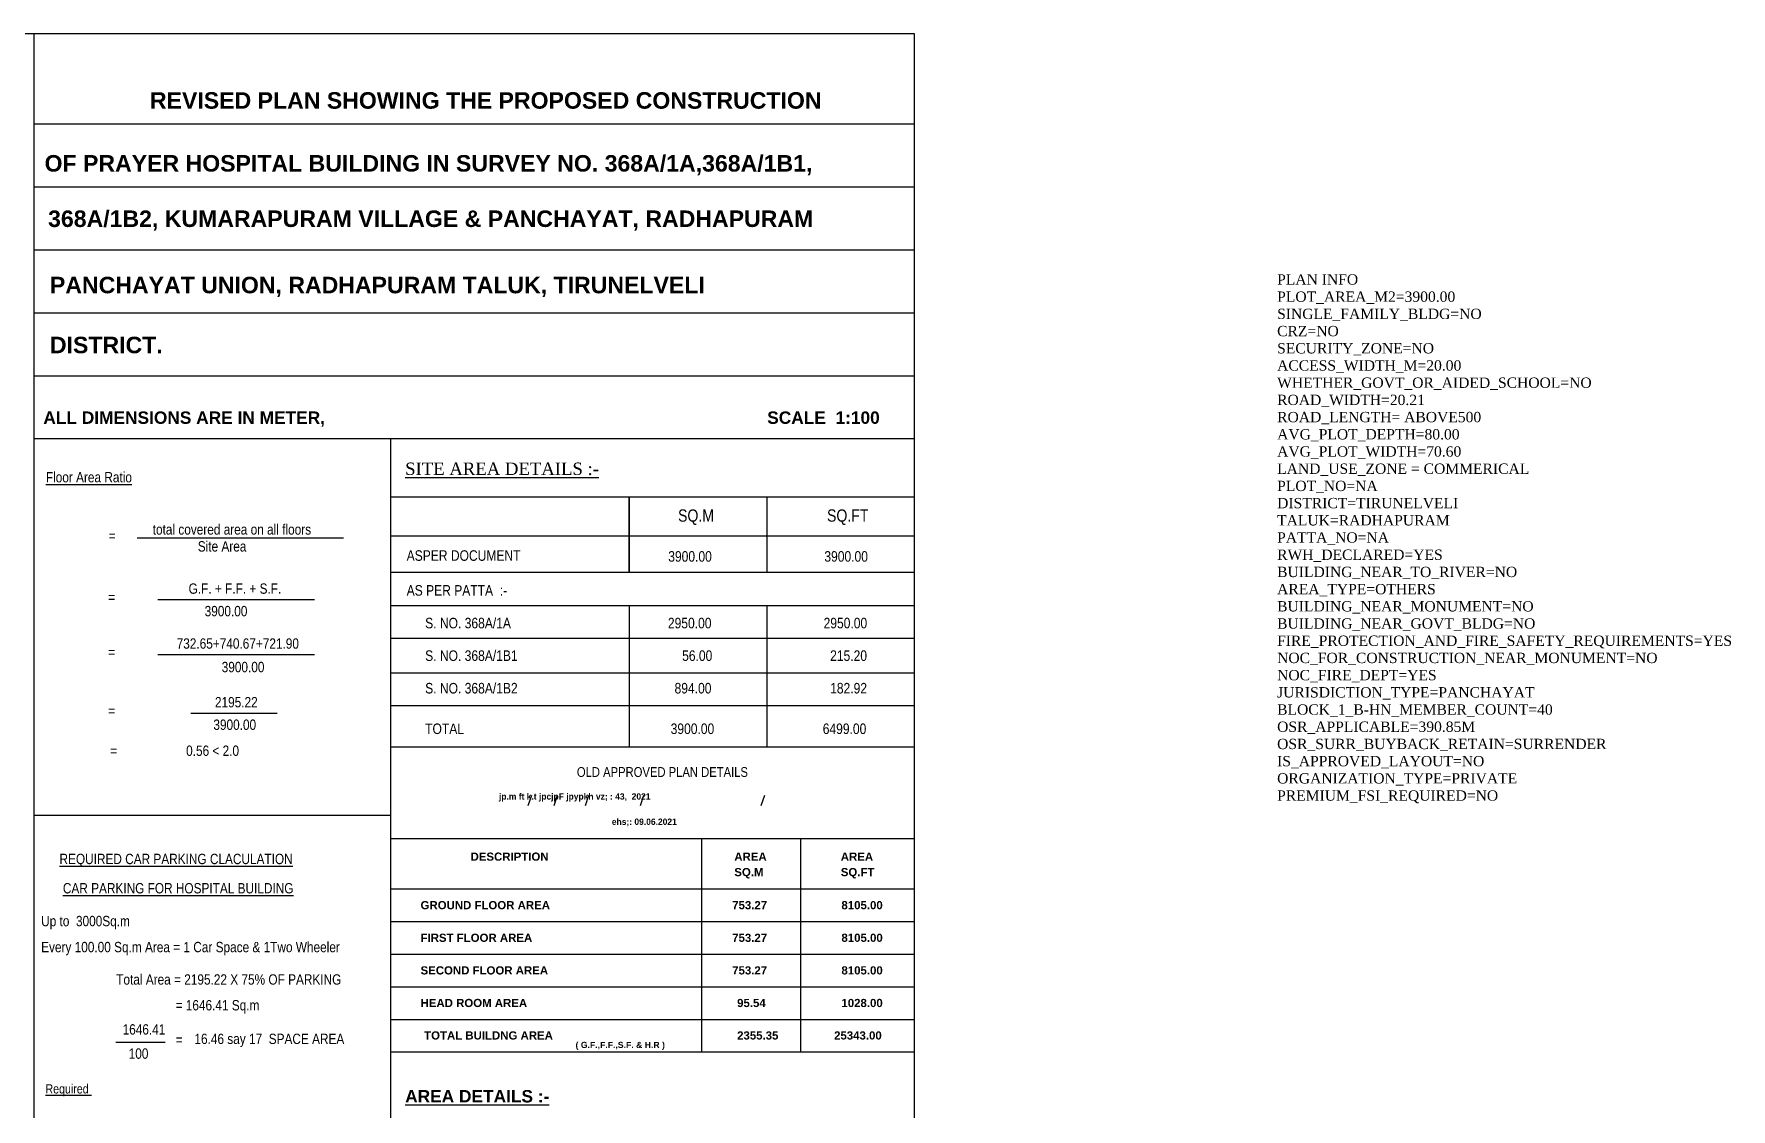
# Model space of a CAD drawing. Header units: metres. Extents: x 1336 to 1656, y -163 to -53.
# Drawn here: x 1573.6 to 1655.9, y -105.1 to -53 of the extents above; entities that cross this region are included whole.
import ezdxf

# ---------------------------------------------------------------- set-up
doc = ezdxf.new("R2010")
doc.units = ezdxf.units.M
doc.layers.add('PLAN_INFO', color=1, linetype='Continuous', plot=False)
doc.styles.get("Standard").update_dxf_attribs({"font": 'times.ttf'})
doc.styles.add('style BOLD', font='arialbd.ttf')
doc.styles.add('style5', font='swissc.ttf')

msp = doc.modelspace()

# ---------------------------------------------------------------- linework, layer by layer
at = {"color": 1}
for p, q in [((1573.6412, -53.0012), (1573.6412, -163.0012)), ((1573.6412, -72.6111), (1616.2998, -72.6111)), ((1590.9225, -163.0012), (1590.9225, -72.6111))]:
    msp.add_line(p, q, dxfattribs=at)
at = {"color": 6}
for p, q in [((1573.6412, -57.361), (1616.2998, -57.361)), ((1573.6412, -60.411), (1616.2998, -60.411)), ((1573.6412, -63.461), (1616.2998, -63.461)), ((1573.6412, -66.511), (1616.2998, -66.511)), ((1573.6412, -69.561), (1616.2998, -69.561)), ((1602.4819, -75.4414), (1602.4819, -79.1025)), ((1602.4819, -79.0816), (1602.4819, -75.4414)), ((1609.143, -75.4414), (1609.143, -79.1025)), ((1616.2998, -77.344), (1590.9225, -77.344)), ((1616.2998, -79.1025), (1590.9225, -79.1025)), ((1616.2998, -80.7145), (1590.9225, -80.7145)), ((1602.4819, -80.7145), (1602.4819, -87.5184)), ((1609.143, -80.7145), (1609.143, -87.5184)), ((1616.2998, -82.2973), (1590.9225, -82.2973)), ((1616.2998, -83.9679), (1590.9225, -83.9679)), ((1616.2998, -85.5506), (1590.9225, -85.5506))]:
    msp.add_line(p, q, dxfattribs=at)
at = {"color": 3}
for p, q in [((1616.2998, -75.4414), (1590.9225, -75.4414)), ((1616.2998, -87.563), (1590.9225, -87.563))]:
    msp.add_line(p, q, dxfattribs=at)
for p, q in [((1578.6417, -77.4225), (1588.637, -77.4225)), ((1579.6469, -80.4014), (1587.2392, -80.4014)), ((1579.6469, -83.0636), (1587.2392, -83.0636)), ((1581.2357, -85.9058), (1585.4251, -85.9058)), ((1597.5821, -90.3886), (1597.7522, -89.8866)), ((1598.8366, -90.3886), (1599.0067, -89.8866)), ((1600.3534, -90.3886), (1600.5235, -89.8866)), ((1603.0164, -90.3886), (1603.1866, -89.8866)), ((1608.8739, -90.3886), (1609.044, -89.8866)), ((1590.9225, -91.9877), (1616.2998, -91.9877)), ((1605.9796, -91.9877), (1605.9796, -102.3303)), ((1610.7713, -91.9877), (1610.7713, -102.3303)), ((1590.9225, -94.4298), (1616.2998, -94.4298)), ((1590.9225, -96.0099), (1616.2998, -96.0099)), ((1590.9225, -97.59), (1616.2998, -97.59)), ((1590.9225, -99.1701), (1616.2998, -99.1701)), ((1590.9225, -100.7502), (1616.2998, -100.7502)), ((1577.6065, -101.851), (1579.9994, -101.851)), ((1590.9225, -102.3303), (1616.2998, -102.3303))]:
    msp.add_line(p, q)
at = {"color": 4}
msp.add_line((1590.9225, -90.8796), (1573.6412, -90.8796), dxfattribs=at)
at = {"color": 5}
msp.add_lwpolyline([(1336.0655, -163.0012), (1616.2998, -163.0012), (1616.2998, -53.0012), (1336.0655, -53.0012)], close=True, dxfattribs=at)

# ---------------------------------------------------------------- texts
for s, height, style, p in [('REVISED PLAN SHOWING THE PROPOSED CONSTRUCTION', 0.8, 'style BOLD', (1579.2603, -56.6239)), ('OF PRAYER HOSPITAL BUILDING IN SURVEY NO. 368A/1A,368A/1B1, ', 0.8, 'style BOLD', (1574.1559, -59.6711)), ('368A/1B2, KUMARAPURAM VILLAGE & PANCHAYAT, RADHAPURAM ', 0.8, 'style BOLD', (1574.3259, -62.355)), ('PANCHAYAT UNION, RADHAPURAM TALUK, TIRUNELVELI ', 0.8, 'style BOLD', (1574.416, -65.5685)), ('DISTRICT.', 0.8, 'style BOLD', (1574.416, -68.4735)), ('ALL DIMENSIONS ARE IN METER,                                                                                            SCALE  1:100', 0.6, 'style BOLD', (1574.0971, -71.8942)), ('%%UFloor Area Ratio', 0.5, 'style5', (1574.2189, -74.7294)), ('SQ.M', 0.59483, 'style5', (1604.8431, -76.6349)), ('SQ.FT', 0.59483, 'style5', (1612.0601, -76.6349)), ('=  ', 0.5, 'style5', (1577.2582, -77.5671)), ('total covered area on all floors', 0.5, 'style5', (1579.3942, -77.2612)), ('Site Area', 0.5, 'style5', (1581.5774, -78.0809)), ('ASPER DOCUMENT ', 0.50985, 'style5', (1591.6966, -78.531)), ('3900.00', 0.50985, 'style5', (1604.3679, -78.5729)), ('3900.00', 0.50985, 'style5', (1611.9303, -78.5729)), ('G.F. + F.F. + S.F.', 0.5, 'style5', (1581.1327, -80.1273)), ('AS PER PATTA  :-', 0.50985, 'style5', (1591.6966, -80.2193)), ('=  ', 0.5, 'style5', (1577.238, -80.546)), ('3900.00', 0.5, 'style5', (1581.9116, -81.2184)), ('S. NO. 368A/1A', 0.50985, 'style5', (1592.5924, -81.803)), ('2950.00', 0.50985, 'style5', (1604.3512, -81.803)), ('2950.00', 0.50985, 'style5', (1611.893, -81.803)), ('=  ', 0.5, 'style5', (1577.238, -83.2082)), ('732.65+740.67+721.90', 0.5, 'style5', (1580.5546, -82.7895)), ('S. NO. 368A/1B1', 0.50985, 'style5', (1592.5924, -83.381)), ('56.00', 0.50985, 'style5', (1605.0411, -83.381)), ('215.20', 0.50985, 'style5', (1612.2107, -83.381)), ('3900.00', 0.5, 'style5', (1582.7365, -83.9286)), ('S. NO. 368A/1B2', 0.50985, 'style5', (1592.5924, -84.9589)), ('894.00', 0.50985, 'style5', (1604.6741, -84.9589)), ('182.92', 0.50985, 'style5', (1612.2107, -84.9589)), ('2195.22', 0.5, 'style5', (1582.4094, -85.6317)), ('=  ', 0.5, 'style5', (1577.238, -86.0504)), ('3900.00', 0.5, 'style5', (1582.3335, -86.7228)), ('TOTAL', 0.50985, 'style5', (1592.5924, -86.9241)), ('3900.00', 0.50985, 'style5', (1604.4855, -86.9241)), ('6499.00', 0.50985, 'style5', (1611.8523, -86.9241)), ('=                     0.56 < 2.0', 0.5, 'style5', (1577.3343, -87.9826)), ('OLD APPROVED PLAN DETAILS', 0.4752, 'style5', (1599.9414, -89.002)), ('%%UREQUIRED CAR PARKING CLACULATION', 0.5, 'style5', (1574.8797, -93.2275)), ('DESCRIPTION', 0.396, 'style BOLD', (1594.7912, -93.0631)), ('AREA', 0.396, 'style BOLD', (1607.5683, -93.0631)), ('AREA', 0.396, 'style BOLD', (1612.7253, -93.0631)), ('SQ.M', 0.396, 'style BOLD', (1607.5683, -93.8126)), ('SQ.FT', 0.396, 'style BOLD', (1612.7253, -93.8126)), ('%%UCAR PARKING FOR HOSPITAL BUILDING', 0.5, 'style5', (1575.0437, -94.6462)), ('GROUND FLOOR AREA', 0.396, 'style BOLD', (1592.3703, -95.4142)), ('753.27', 0.396, 'style BOLD', (1607.466, -95.4142)), ('8105.00', 0.396, 'style BOLD', (1612.758, -95.4142)), ('Up to  3000Sq.m', 0.5, 'style5', (1573.9901, -96.2365)), ('Every 100.00 Sq.m Area = 1 Car Space & 1Two Wheeler', 0.5, 'style5', (1573.9901, -97.4967)), ('FIRST FLOOR AREA', 0.396, 'style BOLD', (1592.3703, -96.9943)), ('753.27', 0.396, 'style BOLD', (1607.466, -96.9943)), ('8105.00', 0.396, 'style BOLD', (1612.758, -96.9943)), ('Total Area = 2195.22 X 75%%% OF PARKING', 0.5, 'style5', (1577.6272, -99.0669)), ('SECOND FLOOR AREA', 0.396, 'style BOLD', (1592.3703, -98.5744)), ('753.27', 0.396, 'style BOLD', (1607.466, -98.5744)), ('8105.00', 0.396, 'style BOLD', (1612.758, -98.5744)), ('= 1646.41 Sq.m', 0.5, 'style5', (1580.5029, -100.3156)), ('HEAD ROOM AREA', 0.396, 'style BOLD', (1592.3703, -100.1545)), ('95.54', 0.396, 'style BOLD', (1607.705, -100.1545)), ('1028.00', 0.396, 'style BOLD', (1612.758, -100.1545)), ('1646.41', 0.5, 'style5', (1577.9364, -101.4869)), ('=', 0.5, 'style5', (1580.5122, -101.982)), ('16.46 say 17  SPACE AREA', 0.5, 'style5', (1581.416, -101.9445)), ('TOTAL BUILDNG AREA', 0.396, 'style BOLD', (1592.5431, -101.7272)), ('( G.F.,F.F.,S.F. & H.R )', 0.3, 'style BOLD', (1599.8769, -102.1391)), ('2355.35', 0.396, 'style BOLD', (1607.705, -101.7272)), ('25343.00', 0.396, 'style BOLD', (1612.4028, -101.7272)), ('100', 0.5, 'style5', (1578.2307, -102.6583)), ('%%URequired ', 0.45, 'style5', (1574.1984, -104.3405)), ('%%UAREA DETAILS :-', 0.6, 'style BOLD', (1591.6235, -104.7755))]:
    msp.add_text(s, height=height, dxfattribs=dict(style=style)).set_placement(p)
msp.add_text('%%USITE AREA DETAILS :-', height=0.6).set_placement((1591.6235, -74.371))
at = {"char_height": 0.28512, "attachment_point": 1}
for s, insert in [('{\\fBaamini|b0|i0|c0|p2;\\H1.0762x;\\P                 \\P\\fBaamini|b1|i0|c0|p2;jp.m ft k.t jpcjpF jpypkh vz; : 43,  2021 \\fBaamini|b0|i0|c0|p2;\\H0.58649x;\\C0;\\P\\P\\H1.0912x;    \\H0.87014x;\\C256;\\P\\P\\P                                                                                                            }', (1596.1671, -88.772)), ('{\\fBaamini|b0|i0|c0|p2;\\H1.0762x;\\P                 \\P\\fBaamini|b1|i0|c0|p2;ehs;: 09.06.2021 \\fBaamini|b0|i0|c0|p2;\\H0.58649x;\\C0;\\P\\P\\H1.0912x;    \\H0.87014x;\\C256;\\P\\P\\P                                                                                                            }', (1601.634, -89.997))]:
    msp.add_mtext_dynamic_manual_height_columns(s, width=154.87948, gutter_width=1, heights=[380.0316], dxfattribs=dict(at, insert=insert))
at = {"layer": 'PLAN_INFO', "color": 1, "insert": (1633.8632, -64.6478), "char_height": 0.500042, "width": 18.089314, "attachment_point": 1}
msp.add_mtext('PLAN INFO\\PPLOT_AREA_M2=3900.00\\PSINGLE_FAMILY_BLDG=NO\\PCRZ=NO\\PSECURITY_ZONE=NO\\PACCESS_WIDTH_M=20.00\\PWHETHER_GOVT_OR_AIDED_SCHOOL=NO\\PROAD_WIDTH=20.21\\PROAD_LENGTH= ABOVE500\\PAVG_PLOT_DEPTH=80.00\\PAVG_PLOT_WIDTH=70.60\\PLAND_USE_ZONE = COMMERICAL\\PPLOT_NO=NA \\PDISTRICT=TIRUNELVELI\\PTALUK=RADHAPURAM\\PPATTA_NO=NA\\PRWH_DECLARED=YES\\PBUILDING_NEAR_TO_RIVER=NO\\PAREA_TYPE=OTHERS\\PBUILDING_NEAR_MONUMENT=NO\\PBUILDING_NEAR_GOVT_BLDG=NO\\PFIRE_PROTECTION_AND_FIRE_SAFETY_REQUIREMENTS=YES\\PNOC_FOR_CONSTRUCTION_NEAR_MONUMENT=NO\\PNOC_FIRE_DEPT=YES\\PJURISDICTION_TYPE=PANCHAYAT\\PBLOCK_1_B-HN_MEMBER_COUNT=40\\POSR_APPLICABLE=390.85M\\POSR_SURR_BUYBACK_RETAIN=SURRENDER\\PIS_APPROVED_LAYOUT=NO\\PORGANIZATION_TYPE=PRIVATE\\PPREMIUM_FSI_REQUIRED=NO', dxfattribs=at)

doc.saveas('drawing.dxf')
